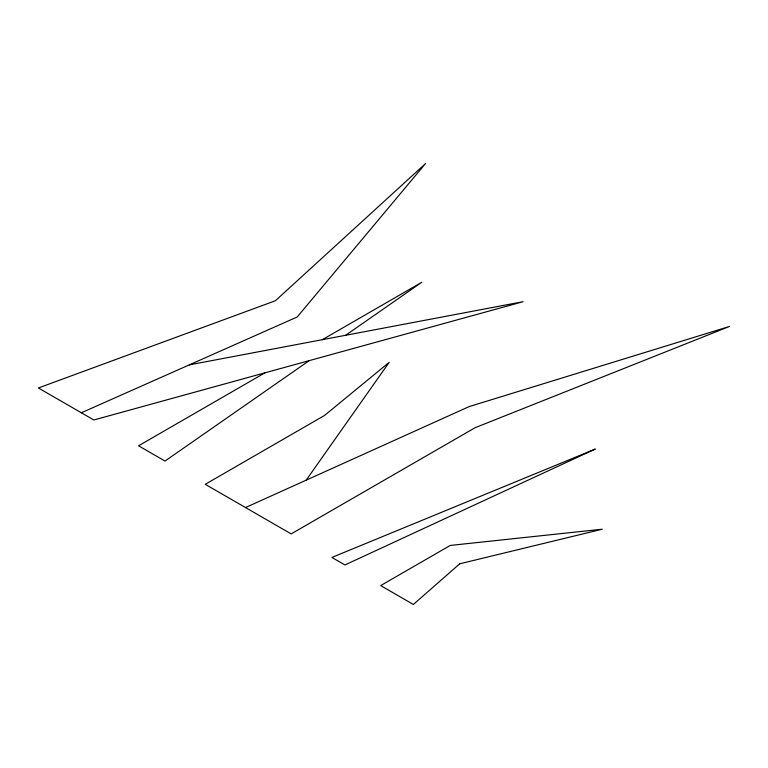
<?xml version="1.0" encoding="UTF-8"?>
<svg xmlns="http://www.w3.org/2000/svg" width="768" height="768" viewBox="0 0 768 768"><rect width="100%" height="100%" fill="white"/><g stroke="black" fill="none" stroke-linecap="round" stroke-linejoin="round"><path stroke-width="1.15" d="M306.182 480.163L389.165 362.352L324.518 415.459L205.258 484.31L291.158 533.904L475.046 427.738L729.6 326.41L469.171 406.589L245.51 507.552M309.264 360.614L165.005 461.069L138.547 445.795L264.922 372.835M345.658 335.27L421.709 282.317L322.33 339.686M81.341 412.771L297.216 316.982L425.549 163.536L275.405 300.73L38.4 387.974L93.83 419.981L523.152 301.68L189.274 364.877M459.744 563.789L413.376 604.464L380.688 585.59L450.25 545.434L602.275 529.21L459.744 563.789M595.133 449.107L344.938 564.96L331.91 557.434L595.133 449.107"/></g></svg>
